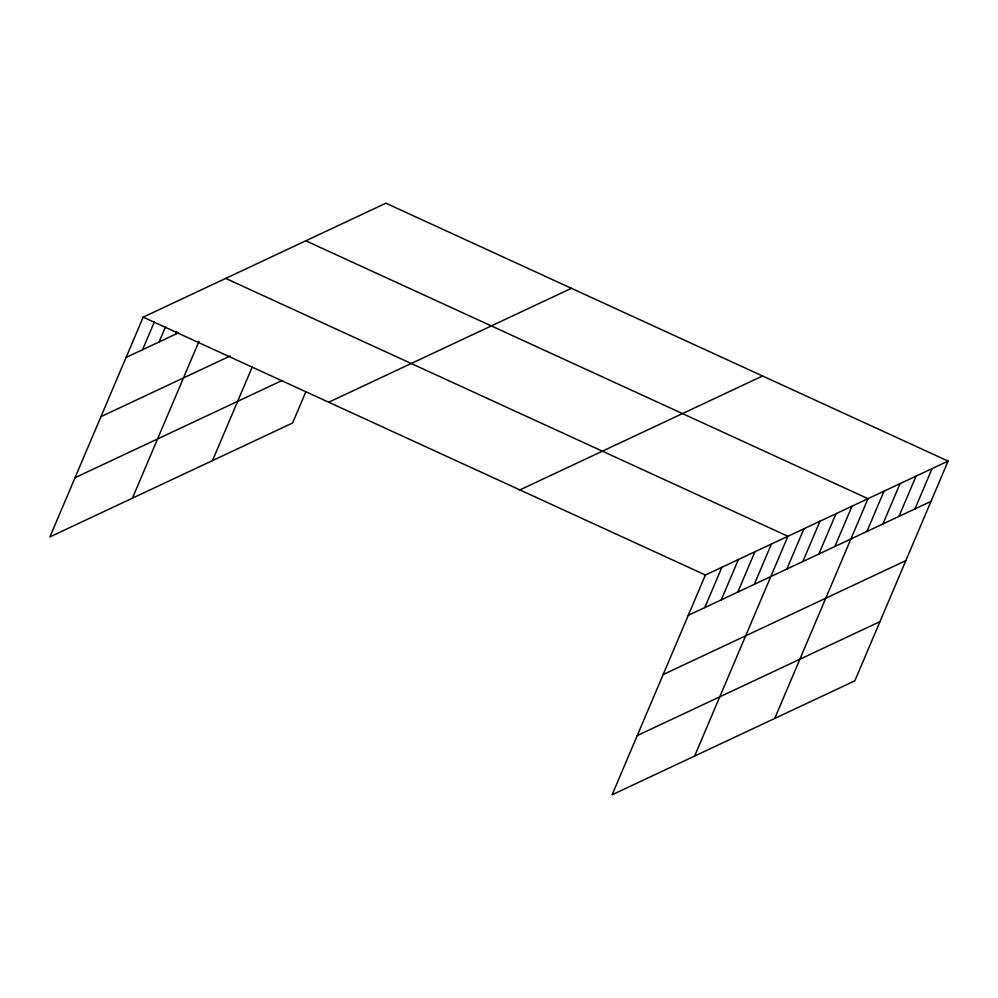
<?xml version="1.0" encoding="UTF-8"?>
<svg xmlns="http://www.w3.org/2000/svg" width="998" height="998" viewBox="0 0 998 998"><rect width="100%" height="100%" fill="white"/><g stroke="black" fill="none" stroke-linecap="round" stroke-linejoin="round"><path stroke-width="1.5" d="M948.1 461.088L705.399 575.01L612.111 794.795L854.812 680.861L948.1 461.088L385.889 203.205L143.188 317.139L49.9 536.912L292.601 422.99L305.775 391.964M142.577 349.699L154.378 321.905M159.081 341.952L165.581 326.658M175.586 334.205L176.771 331.423M132.422 498.177L199.026 341.266M212.512 460.577L252.107 367.301M704.788 607.582L721.903 567.263M721.292 599.835L738.408 559.516M737.796 592.088L754.912 551.769M754.301 584.341L771.417 544.022M694.62 756.06L787.921 536.275L225.71 278.405M786.823 569.072L803.939 528.765M802.841 561.55L819.957 521.243M818.859 554.027L835.975 513.721M834.877 546.517L851.993 506.198M774.722 718.46L868.01 498.688L305.8 240.805M866.913 531.472L884.028 491.166M882.931 523.95L900.046 483.643M898.949 516.44L916.064 476.121M914.966 508.918L932.082 468.611M126.085 357.446L178.343 332.908M100.935 416.665L230.176 355.999M75.037 477.693L281.698 380.675M328.716 402.231L571.417 288.31M519.871 489.918L762.572 375.984M688.283 615.329L930.984 501.395M663.146 674.548L905.847 560.626M637.248 735.563L879.949 621.642M143.188 317.139L705.399 575.01"/></g></svg>
